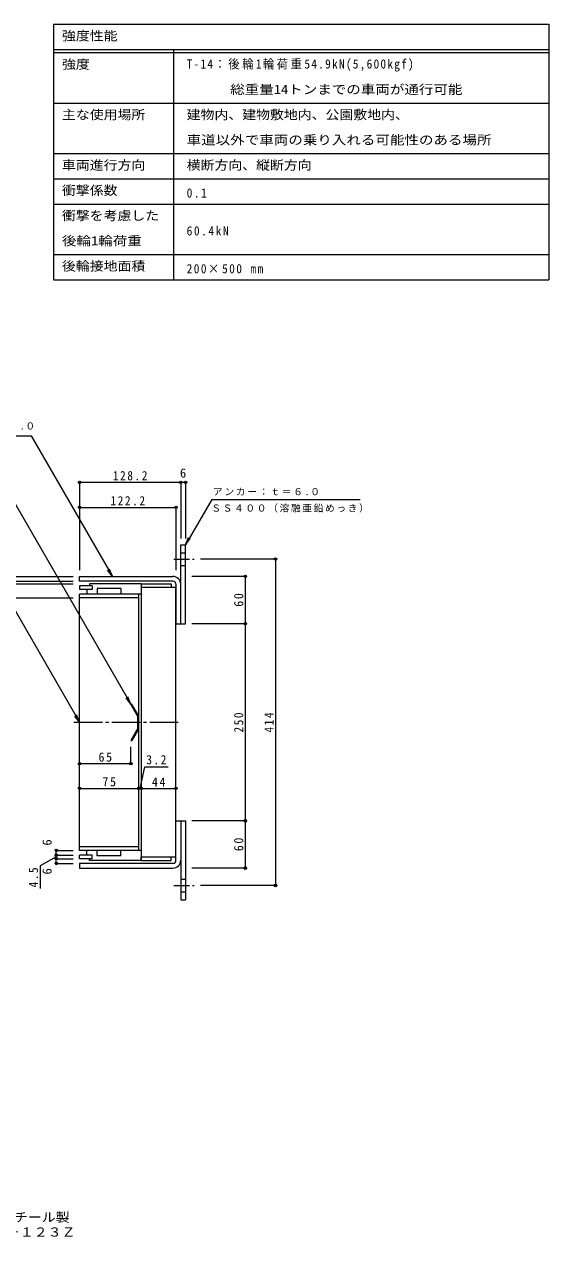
# Model space of a CAD drawing. Units: millimetres at full size, sheet at 1:4; some dimension numbers follow another scale. Extents: x -874 to 1110, y -778 to 761.
# Drawn here: x 446 to 1110, y -778 to 761 of the extents above; entities that cross this region are included whole.
import ezdxf
from ezdxf.enums import TextEntityAlignment as Align

# ---------------------------------------------------------------- set-up
doc = ezdxf.new("R2010")
doc.units = ezdxf.units.MM
doc.header["$LTSCALE"] = 4
doc.header["$PDMODE"] = 32
doc.header["$PDSIZE"] = 3.2
doc.linetypes.add('CHAIN1', pattern=[8, 5, -1, 1, -1])
doc.linetypes.add('CHAIN2', pattern=[12, 9, -1, 1, -1])
for name, color, linetype, lineweight in [('0-0_通り芯', 7, 'CHAIN2', 9), ('0-2_仕上', 7, 'Continuous', 9), ('0-3_建具', 4, 'Continuous', 9), ('0-4_その他', 7, 'Continuous', 9), ('0-5_寸法', 7, 'Continuous', 9), ('F-5_F-5ﾚｲﾔ', 2, 'Continuous', 9), ('F-F_F-Fﾚｲﾔ', 2, 'Continuous', 9)]:
    doc.layers.add(name, color=color, linetype=linetype, lineweight=lineweight)
doc.layers.add('F-4_F-4ﾚｲﾔ', color=2, linetype='Continuous')
doc.styles.add('ＭＳ ゴシック', font='')
doc.styles.get('ＭＳ ゴシック').set_extended_font_data('MS Gothic')

msp = doc.modelspace()

# ---------------------------------------------------------------- linework, layer by layer
at = {"layer": '0-0_通り芯'}
msp.add_line((508.722, -124.255), (644.109, -124.255), dxfattribs=at)
at = {"layer": '0-2_仕上'}
for p, q in [((515.801, 48.746), (515.801, 44.246)), ((531.801, 48.746), (515.801, 48.746)), ((528.301, 51.246), (528.301, 48.746)), ((594.002, 51.246), (528.301, 51.246)), ((531.801, 48.746), (531.801, 44.246)), ((594.002, 51.246), (594.002, 46.746)), ((531.801, 44.246), (515.801, 44.246)), ((515.801, -286.755), (515.801, 38.246)), ((594.002, 38.246), (515.801, 38.246)), ((590.802, 33.746), (515.801, 33.746)), ((524.801, 44.246), (524.801, 38.246)), ((538.002, 45.246), (538.002, 38.246)), ((568.002, 45.246), (538.002, 45.246)), ((568.002, 45.246), (568.002, 38.246)), ((590.802, -286.755), (590.802, 38.246)), ((590.802, -282.255), (515.801, -282.255)), ((594.002, -286.755), (515.801, -286.755)), ((524.801, -292.755), (524.801, -286.755)), ((538.002, -293.755), (538.002, -286.755)), ((568.002, -293.755), (568.002, -286.755)), ((515.801, -297.255), (515.801, -292.755)), ((531.801, -292.755), (515.801, -292.755)), ((531.801, -297.255), (515.801, -297.255)), ((528.301, -299.755), (528.301, -297.255)), ((594.002, -299.755), (528.301, -299.755)), ((531.801, -297.255), (531.801, -292.755)), ((568.002, -293.755), (538.002, -293.755)), ((594.002, -299.755), (594.002, -295.255))]:
    msp.add_line(p, q, dxfattribs=at)
at = {"layer": '0-2_仕上', "color": 2}
for p, q in [((594.002, 51.246), (594.002, -299.755)), ((638.002, 46.745), (594.002, 46.745)), ((638.002, -295.255), (638.002, 46.745)), ((638.002, -295.255), (594.002, -295.255))]:
    msp.add_line(p, q, dxfattribs=at)
at = {"layer": '0-2_仕上', "color": 3}
for p, q in [((580.802, -101.166), (581.668, -100.666)), ((589.802, -131.755), (580.802, -147.343)), ((590.802, -132.023), (581.668, -147.843)), ((580.802, -147.343), (581.668, -147.843))]:
    msp.add_line(p, q, dxfattribs=at)
at = {"layer": '0-2_仕上', "color": 2}
for points in [[(594.002, 51.246), (632.002, 51.246), (632.002, 46.745)], [(594.002, -299.755), (632.002, -299.755), (632.002, -295.255)]]:
    msp.add_lwpolyline(points, dxfattribs=at)
at = {"layer": '0-2_仕上', "color": 3}
for points in [[(589.802, -131.755), (589.802, -116.755), (580.802, -101.166)], [(590.802, -132.023), (590.802, -116.487), (581.668, -100.666)]]:
    msp.add_lwpolyline(points, dxfattribs=at)
at = {"layer": '0-3_建具'}
for p, q in [((644.002, 100.745), (650.002, 100.745)), ((644.002, 0.745), (644.002, 100.745)), ((650.002, 0.745), (650.002, 100.745)), ((644.002, 90.745), (650.002, 90.745)), ((644.002, 74.745), (650.002, 74.745)), ((634.002, 54.745), (515.802, 54.745)), ((644.002, 0.745), (650.002, 0.745)), ((644.002, -249.255), (650.002, -249.255)), ((644.002, -249.255), (644.002, -349.255)), ((650.002, -249.255), (650.002, -349.255)), ((515.802, -303.255), (515.802, -309.255)), ((634.002, -303.255), (515.802, -303.255)), ((515.802, -309.255), (634.002, -309.255)), ((644.002, -323.255), (650.002, -323.255)), ((644.002, -339.255), (650.002, -339.255)), ((644.002, -349.255), (650.002, -349.255))]:
    msp.add_line(p, q, dxfattribs=at)
at = {"layer": '0-3_建具', "linetype": 'CHAIN1'}
for p, q in [((635.075, 82.745), (661.013, 82.745)), ((635.075, -331.255), (661.013, -331.255))]:
    msp.add_line(p, q, dxfattribs=at)
at = {"layer": '0-3_建具'}
for points in [[(515.802, 54.745), (515.802, 60.745), (634.002, 60.745)], [(638.002, 50.745), (638.002, 0.745), (644.002, 0.745)], [(638.002, -299.255), (638.002, -249.255), (644.002, -249.255)]]:
    msp.add_lwpolyline(points, dxfattribs=at)
for centre, radius, start, end in [((634.002, 50.745), 10, 0, 90), ((634.002, 50.745), 4, 0, 90), ((634.002, -299.255), 4, 270, 0), ((634.002, -299.255), 10, 270, 0)]:
    msp.add_arc(centre, radius, start, end, dxfattribs=at)
at = {"layer": '0-4_その他'}
for p, q in [((515.802, 181.265), (515.802, 68.745)), ((515.802, 180.065), (644.002, 180.065)), ((644.002, 181.265), (644.002, 108.745)), ((644.002, 180.065), (650.002, 180.065)), ((650.002, 181.265), (650.002, 108.745)), ((515.802, 148.279), (638.002, 148.279)), ((638.002, 149.479), (638.002, 68.745)), ((765.306, 82.745), (669.013, 82.745)), ((764.106, 82.745), (764.106, -331.255)), ((347.922, 60.745), (507.802, 60.745)), ((381.221, 54.745), (507.802, 54.745)), ((381.221, 51.246), (507.802, 51.246)), ((727.054, 60.745), (658.002, 60.745)), ((725.854, 60.745), (725.854, 0.745)), ((409.625, 33.746), (507.8, 33.746)), ((727.054, 0.745), (658.002, 0.745)), ((725.854, 0.745), (725.854, -249.255)), ((580.803, -177.949), (580.803, -155.343)), ((515.802, -176.749), (580.803, -176.749)), ((592.403, -208.111), (598.638, -180.764)), ((598.638, -180.764), (628.19, -180.764)), ((515.802, -208.111), (590.803, -208.111)), ((590.803, -208.111), (594.003, -208.111)), ((594.003, -208.111), (638.002, -208.111)), ((727.054, -249.255), (658.002, -249.255)), ((725.854, -249.255), (725.854, -309.255)), ((485.09, -286.755), (507.8, -286.755)), ((486.29, -292.755), (486.29, -286.755)), ((486.29, -295.005), (465.683, -306.288)), ((465.683, -306.288), (465.683, -335.179)), ((485.09, -292.755), (507.8, -292.755)), ((485.09, -297.255), (507.8, -297.255)), ((485.09, -303.255), (507.802, -303.255)), ((486.29, -297.255), (486.29, -292.755)), ((486.29, -303.255), (486.29, -297.255)), ((727.054, -309.255), (658.002, -309.255)), ((765.306, -331.255), (669.013, -331.255))]:
    msp.add_line(p, q, dxfattribs=at)
for p in [(515.802, 180.065), (644.002, 180.065), (650.002, 180.065), (515.802, 148.279), (638.002, 148.279), (764.106, 82.745), (725.854, 60.745), (725.854, 0.745), (515.802, -176.749), (580.803, -176.749), (515.802, -208.111), (590.803, -208.111), (594.003, -208.111), (638.002, -208.111), (725.854, -249.255), (486.29, -286.755), (486.29, -292.755), (486.29, -297.255), (486.29, -303.255), (725.854, -309.255), (764.106, -331.255)]:
    msp.add_point(p, dxfattribs=at)
at = {"layer": '0-5_寸法'}
for p, q in [((250.528, 238.804), (454.637, 238.804)), ((454.637, 238.804), (557.439, 60.745)), ((426.076, 166.827), (580.802, -101.166)), ((683.23, 158.299), (650.002, 100.745)), ((683.23, 158.299), (871.589, 158.299)), ((375.831, 118.181), (515.801, -124.255)), ((650.002, 100.745), (653.828, 109.984)), ((650.002, 100.745), (656.089, 108.679)), ((557.439, 60.745), (551.351, 68.679)), ((557.439, 60.745), (553.612, 69.984)), ((580.802, -101.166), (576.975, -91.927)), ((580.802, -101.166), (574.714, -93.233)), ((515.801, -124.255), (509.714, -116.321)), ((515.801, -124.255), (511.975, -115.016))]:
    msp.add_line(p, q, dxfattribs=at)
at = {"layer": 'F-5_F-5ﾚｲﾔ', "color": 7}
msp.add_line((482.829, 660.916), (1110.446, 660.916), dxfattribs=at)
at = {"layer": 'F-F_F-Fﾚｲﾔ', "color": 7}
for p, q in [((482.829, 760.916), (1110.446, 760.916)), ((482.829, 760.916), (482.829, 436.916)), ((1110.446, 760.916), (1110.446, 436.916)), ((482.829, 728.916), (1110.446, 728.916)), ((482.829, 724.916), (1110.446, 724.916)), ((635.025, 728.916), (635.025, 436.916)), ((482.829, 660.916), (1110.446, 660.916)), ((482.829, 596.916), (1110.446, 596.916)), ((482.829, 564.916), (1110.446, 564.916)), ((482.829, 532.916), (1110.446, 532.916)), ((482.829, 468.916), (1110.446, 468.916)), ((482.829, 436.916), (1110.446, 436.916))]:
    msp.add_line(p, q, dxfattribs=at)

# ---------------------------------------------------------------- texts
at = {"layer": '0-4_その他', "color": 2, "style": 'ＭＳ ゴシック'}
msp.add_text('6', height=11.73, dxfattribs=at).set_placement((643.002, 182.465), align=Align.BOTTOM_LEFT)
for p in [(483.89, -280.648), (483.89, -317.365)]:
    msp.add_text('6', height=11.73, rotation=90, dxfattribs=at).set_placement(p, align=Align.BOTTOM_LEFT)
at = {"layer": '0-4_その他', "color": 2, "char_height": 11.73, "attachment_point": 7, "style": 'ＭＳ ゴシック'}
for s, insert in [('\\T1.28;\\W0.9;128.2', (557.902, 182.465)), ('\\T1.28;\\W0.9;122.2', (554.902, 150.679)), ('\\T1.27;\\W0.95;65', (539.802, -174.349)), ('\\T1.27;\\W0.9;3.2', (600.414, -177.717)), ('\\T1.27;\\W0.95;75', (544.802, -205.711)), ('\\T1.27;\\W0.95;44', (607.502, -205.711))]:
    msp.add_mtext(s, dxfattribs=dict(at, insert=insert))
at = {"layer": '0-4_その他', "color": 2, "char_height": 11.73, "attachment_point": 7, "rotation": 90, "style": 'ＭＳ ゴシック'}
for s, insert in [('\\T1.27;\\W0.95;60', (723.454, 22.245)), ('\\T1.27;\\W0.9;250', (723.454, -137.255)), ('\\T1.27;\\W0.9;414', (761.706, -137.255)), ('\\T1.27;\\W0.95;60', (723.454, -287.755)), ('\\T1.27;\\W0.9;4.5', (463.31, -333.692))]:
    msp.add_mtext(s, dxfattribs=dict(at, insert=insert))
at = {"layer": '0-5_寸法', "char_height": 8.798, "attachment_point": 7, "style": 'ＭＳ ゴシック'}
for s, insert in [('\\T1.17;受枠：Ｌ－１２３Ｚ，ｔ＝６.０', (252.825, 245.697)), ('\\T1.18;アンカー：ｔ＝６.０', (684.818, 163.268)), ('\\T1.17;ＳＳ４００（溶融亜鉛めっき）', (682.761, 141.687))]:
    msp.add_mtext(s, dxfattribs=dict(at, insert=insert))
at = {"layer": 'F-4_F-4ﾚｲﾔ', "style": 'ＭＳ ゴシック', "width": 1.1}
for s, p in [('カラー舗装用みぞ蓋\u3000インターロッキングブロック用\u3000充填深さ６５ｍｍ\u3000スチール製', (-183.297, -761.267)), ('側溝用\u3000ＨＩＳＭ－１４－３５６０＋Ｌ－１２３Ｚ', (105.77, -780.096))]:
    msp.add_text(s, height=11.73, dxfattribs=at).set_placement(p, align=Align.BOTTOM_LEFT)
at = {"layer": 'F-F_F-Fﾚｲﾔ', "style": 'ＭＳ ゴシック'}
for s, width, p in [('強度性能', 1.1, (493.476, 736.916)), ('強度', 1.1, (493.476, 700.916)), ('  \u3000\u3000総重量14トンまでの車両が通行可能', 1.15, (651.559, 668.916)), ('主な使用場所', 1.1, (493.476, 636.916)), ('建物内、建物敷地内、公園敷地内、', 1.1, (651.559, 636.916)), ('車道以外で車両の乗り入れる可能性のある場所', 1.15, (651.559, 604.916)), ('車両進行方向', 1.1, (493.476, 572.916)), ('横断方向、縦断方向', 1.1, (651.559, 572.916)), ('衝撃係数', 1.1, (493.476, 540.916)), ('衝撃を考慮した', 1.1, (493.476, 508.916)), ('後輪1輪荷重', 1.15, (493.476, 476.916)), ('後輪接地面積', 1.1, (493.476, 444.916))]:
    msp.add_text(s, height=11.73, dxfattribs=dict(at, width=width)).set_placement(p, align=Align.BOTTOM_LEFT)
at = {"layer": 'F-F_F-Fﾚｲﾔ', "char_height": 11.73, "attachment_point": 7, "style": 'ＭＳ ゴシック'}
for s, insert in [('\\T1.22;\\W0.9;T-14：後輪1輪荷重54.9kN(5,600kgf)', (651.559, 700.916)), ('\\T1.27;\\W0.9;0.1', (651.559, 540.916)), ('\\T1.28;\\W0.9;60.4kN', (651.559, 492.916)), ('\\T1.25;\\W0.9;200×500\\~mm', (651.559, 444.916))]:
    msp.add_mtext(s, dxfattribs=dict(at, insert=insert))

doc.saveas('drawing.dxf')
